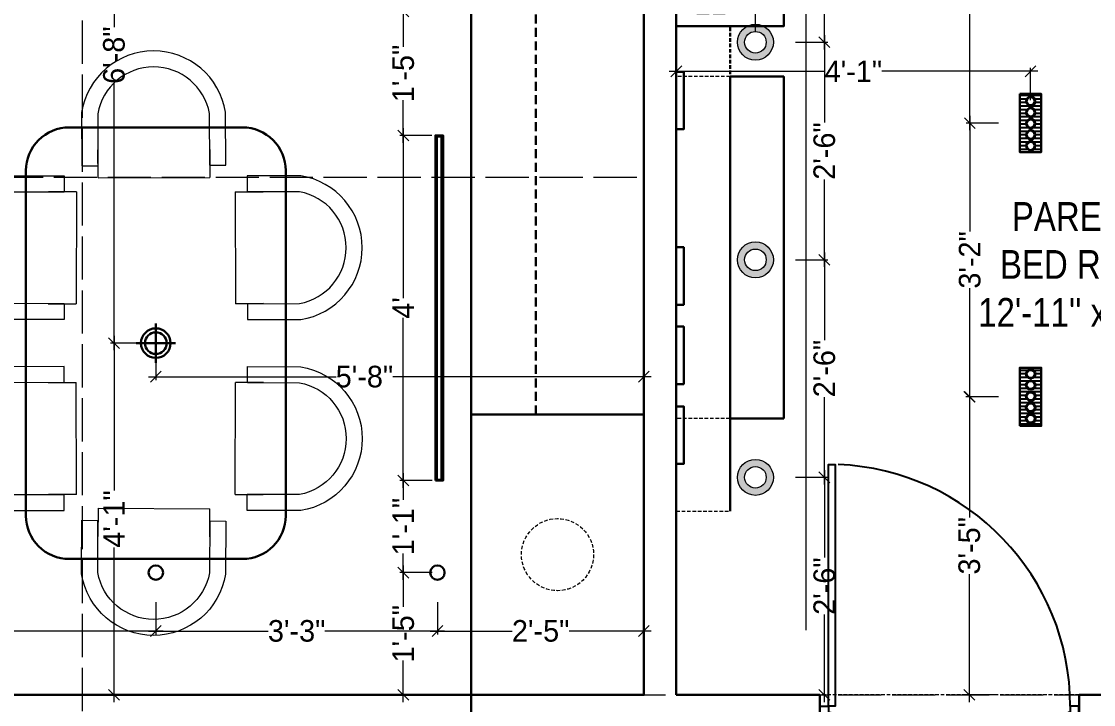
# Model space of a CAD drawing. Header units: millimetres. Extents: x 35877 to 3066687, y -650199 to -40525.
# Drawn here: x 148582.2 to 148731.1, y -181042.9 to -180947.9 of the extents above; entities that cross this region are included whole.
import ezdxf

# ---------------------------------------------------------------- set-up
doc = ezdxf.new("R2010")
doc.units = ezdxf.units.MM
doc.header["$MEASUREMENT"] = 0
doc.header["$PDMODE"] = 35
for name, pattern in [('ACAD_ISO02W100', [15, 12, -3]), ('DASHED', [0.75, 0.5, -0.25]), ('HIDDEN', [0.375, 0.25, -0.125])]:
    doc.linetypes.add(name, pattern=pattern)
doc.layers.get('Defpoints').update_dxf_attribs({"color": 220})
for name, color, linetype in [('AR DOOR', 40, 'Continuous'), ('AR ELE-5', 134, 'Continuous'), ('str coll', 6, 'Continuous')]:
    doc.layers.add(name, color=color, linetype=linetype)
for name, color, linetype, lineweight in [('COLUMN', 1, 'Continuous', 30), ('Electrical', 84, 'Continuous', 30), ('FIRST FLOOR ( TEXT )', 7, 'Continuous', 9), ('FURNITURE', 32, 'Continuous', 9), ('furniture dimensions', 1, 'DASHED', 0), ('GROUND FLOOR', 7, 'Continuous', 9), ('GROUND FLOOR  ( PLINE )', 251, 'Continuous', 30), ('Labelling', 1, 'Continuous', 25), ('wall', 7, 'Continuous', 30)]:
    doc.layers.add(name, color=color, linetype=linetype, lineweight=lineweight)
doc.styles.add('century g', font='GOTHIC.TTF')
doc.styles.add('KATHA', font='swissc.ttf')
doc.dimstyles.new('Archana', dxfattribs={"dimtxt": 2, "dimasz": 0.75, "dimexe": 0.5, "dimexo": 0.5, "dimgap": 0, "dimtad": 0, "dimzin": 0, "dimdsep": 46, "dimlunit": 4, "dimtxsty": 'century g', "dimblk": 'OBLIQUE', "dimcen": 0, "dimdle": 1, "dimclrd": 256, "dimclre": 256, "dimclrt": 256, "dimadec": 0, "dimazin": 0, "dimtfac": 1, "dimtofl": 0, "dimtmove": 1, "dimatfit": 3, "dimfxl": 1, "dimfxlon": 1, "dimtolj": 1, "dimtzin": 0, "dimlwd": -1, "dimlwe": -1, "dimarcsym": 0})

# ---------------------------------------------------------------- blocks, each defined once
blk = doc.blocks.new('*U20')
for points in [[(0, 0), (0, 1120), (30, 1120), (30, 0)], [(-40, 0), (0, 0), (0, -30), (10, -30), (10, -100), (-40, -100)], [(1160, 0), (1120, 0), (1120, -30), (1110, -30), (1110, -100), (1160, -100)]]:
    blk.add_lwpolyline(points, close=True)
at = {"layer": 'AR ELE-5', "linetype": 'ByBlock', "ltscale": 15}
blk.add_arc((-1.6, -0.7), 1121.6, 0.0347, 87.627, dxfattribs=at)
blk = doc.blocks.new('SD DSD')
at = {"layer": 'FURNITURE', "color": 9, "true_color": 0xc7c8ca, "transparency": 33554687}
for p, q in [((3348486.7, -514623.32), (3348486.68, -514619.42)), ((3348502.23, -514619.34), (3348502.25, -514623.25)), ((3348486.7, -514623.32), (3348502.25, -514623.25)), ((3348483.69, -514625.26), (3348479.79, -514625.25)), ((3348483.69, -514625.26), (3348483.66, -514640.81)), ((3348505.76, -514625.26), (3348509.66, -514625.25)), ((3348505.76, -514625.26), (3348505.79, -514640.81)), ((3348479.75, -514640.8), (3348483.66, -514640.81)), ((3348509.7, -514640.8), (3348505.79, -514640.81)), ((3348479.75, -514651.77), (3348483.66, -514651.76)), ((3348483.69, -514667.31), (3348483.66, -514651.76)), ((3348505.76, -514667.31), (3348505.79, -514651.76)), ((3348509.7, -514651.77), (3348505.79, -514651.76)), ((3348483.69, -514667.31), (3348479.79, -514667.32)), ((3348505.76, -514667.31), (3348509.66, -514667.32)), ((3348486.7, -514669.25), (3348486.68, -514673.16)), ((3348486.7, -514669.25), (3348502.25, -514669.32)), ((3348502.23, -514673.23), (3348502.25, -514669.32))]:
    blk.add_line(p, q, dxfattribs=at)
at = {"layer": 'FURNITURE', "color": 9, "true_color": 0xc7c8ca, "transparency": 33554687, "flags": 128}
for points in [[(3348502.23, -514621.56), (3348504.46, -514621.55), (3348504.42, -514614.17, 0.853613), (3348484.42, -514614.22), (3348484.46, -514621.65), (3348486.68, -514621.64)], [(3348502.22, -514619.34), (3348502.23, -514621.56), (3348502.2, -514614.36, 0.835758), (3348486.65, -514614.39), (3348486.67, -514619.42), (3348486.68, -514621.64)], [(3348481.97, -514640.8), (3348481.97, -514643.02), (3348474.58, -514643.01, -0.853613), (3348474.58, -514623.01), (3348482.01, -514623.02), (3348482.01, -514625.25)], [(3348507.48, -514640.8), (3348507.48, -514643.02), (3348514.87, -514643.01, 0.853613), (3348514.87, -514623.01), (3348507.44, -514623.02), (3348507.44, -514625.25)], [(3348479.75, -514640.79), (3348481.97, -514640.8), (3348474.77, -514640.78, -0.835758), (3348474.76, -514625.23), (3348479.79, -514625.24), (3348482.01, -514625.25)], [(3348509.7, -514640.79), (3348507.48, -514640.8), (3348514.68, -514640.78, 0.835758), (3348514.69, -514625.23), (3348509.66, -514625.24), (3348507.44, -514625.25)], [(3348481.97, -514651.77), (3348481.97, -514649.55), (3348474.58, -514649.57, 0.853613), (3348474.58, -514669.57), (3348482.01, -514669.55), (3348482.01, -514667.32)], [(3348507.48, -514651.77), (3348507.48, -514649.55), (3348514.87, -514649.57, -0.853613), (3348514.87, -514669.57), (3348507.44, -514669.55), (3348507.44, -514667.32)], [(3348479.75, -514651.78), (3348481.97, -514651.77), (3348474.77, -514651.79, 0.835758), (3348474.76, -514667.34), (3348479.79, -514667.33), (3348482.01, -514667.33)], [(3348509.7, -514651.78), (3348507.48, -514651.77), (3348514.68, -514651.79, -0.835758), (3348514.69, -514667.34), (3348509.66, -514667.33), (3348507.44, -514667.33)], [(3348502.23, -514671.01), (3348504.46, -514671.02), (3348504.42, -514678.4, -0.853613), (3348484.42, -514678.36), (3348484.46, -514670.92), (3348486.68, -514670.93)], [(3348502.22, -514673.23), (3348502.23, -514671.01), (3348502.2, -514678.21, -0.835758), (3348486.65, -514678.18), (3348486.67, -514673.16), (3348486.68, -514670.93)]]:
    blk.add_lwpolyline(points, format="xyb", dxfattribs=at)
at = {"layer": 'FURNITURE', "color": 9, "lineweight": 30, "true_color": 0xc7c8ca, "transparency": 33554687}
blk.add_lwpolyline([(3348506.78, -514676.29), (3348482.68, -514676.29, -0.414214), (3348476.68, -514670.29), (3348476.68, -514622.29, -0.414214), (3348482.68, -514616.29), (3348506.78, -514616.29, -0.414214), (3348512.78, -514622.29), (3348512.78, -514670.29, -0.414214)], format="xyb", close=True, dxfattribs=at)
blk = doc.blocks.new('_Oblique')
at = {"layer": 'wall', "color": 0, "lineweight": -2}
blk.add_line((-0.5, -0.5), (0.5, 0.5), dxfattribs=at)
blk = doc.blocks.new('*D499')
at = {"layer": 'Defpoints', "color": 0, "linetype": 'Continuous', "lineweight": 0, "transparency": 16777216}
for p in [(148635.22, -181011.7), (148640.21, -181011.7, 0), (148639.97, -181024.51)]:
    blk.add_point(p, dxfattribs=at)
at = {"layer": 'furniture dimensions', "color": 5, "linetype": 'Continuous', "transparency": 16777216}
for p, q in [((148639.22, -181011.7), (148634.72, -181011.7)), ((148635.22, -181010.7), (148635.22, -181014.39)), ((148635.22, -181025.51), (148635.22, -181021.83))]:
    blk.add_line(p, q, dxfattribs=at)
at = {"layer": 'furniture dimensions', "color": 5, "linetype": 'ByBlock', "transparency": 16777216}
blk.add_line((148639.22, -181024.51), (148634.72, -181024.51), dxfattribs=at)
at = {"layer": 'furniture dimensions', "color": 5, "linetype": 'Continuous', "transparency": 16777216, "xscale": 1.5, "yscale": 1.5, "zscale": 1.5}
for p, rotation in [((148635.22, -181011.7), 90), ((148635.22, -181024.51), 270)]:
    blk.add_blockref('_Oblique', p, dxfattribs=dict(at, rotation=rotation))
at = {"layer": 'furniture dimensions', "linetype": 'Continuous', "lineweight": 0, "transparency": 16777216, "insert": (148635.22, -181018.11), "char_height": 3, "attachment_point": 5, "rotation": 90, "style": 'century g'}
blk.add_mtext('\\A1;1\'-1"', dxfattribs=at)
blk = doc.blocks.new('*D500')
at = {"layer": 'Defpoints', "color": 0, "linetype": 'Continuous', "lineweight": 0, "transparency": 16777216}
for p in [(148639.97, -180946.47), (148635.22, -180963.73), (148639.68, -180963.73, 0)]:
    blk.add_point(p, dxfattribs=at)
at = {"layer": 'furniture dimensions', "color": 5, "linetype": 'ByBlock', "transparency": 16777216}
blk.add_line((148639.22, -180946.47), (148634.72, -180946.47), dxfattribs=at)
at = {"layer": 'furniture dimensions', "color": 5, "linetype": 'Continuous', "transparency": 16777216}
for p, q in [((148635.22, -180945.47), (148635.22, -180951.38)), ((148635.22, -180964.73), (148635.22, -180958.82)), ((148639.18, -180963.73), (148634.72, -180963.73))]:
    blk.add_line(p, q, dxfattribs=at)
at = {"layer": 'furniture dimensions', "color": 5, "linetype": 'Continuous', "transparency": 16777216, "xscale": 1.5, "yscale": 1.5, "zscale": 1.5}
for p, rotation in [((148635.22, -180946.47), 90), ((148635.22, -180963.73), 270)]:
    blk.add_blockref('_Oblique', p, dxfattribs=dict(at, rotation=rotation))
at = {"layer": 'furniture dimensions', "linetype": 'Continuous', "lineweight": 0, "transparency": 16777216, "insert": (148635.22, -180955.1), "char_height": 3, "attachment_point": 5, "rotation": 90, "style": 'century g'}
blk.add_mtext('\\A1;1\'-5"', dxfattribs=at)
blk = doc.blocks.new('HYTJUK')
at = {"layer": 'Electrical', "lineweight": -3, "true_color": 0x000000}
h = blk.add_hatch(dxfattribs=at)
h.set_pattern_fill('ANSI31', color=18, scale=4, angle=225)
h.set_pattern_definition([(270, (141588.84366, -3593.0246), (0.5, -2e-16), [])])
h.paths.add_polyline_path([(128595.32, 17374.81), (128596.19, 17375.86, -0.675401), (128596.65, 17377, -0.15536), (128597.03, 17376.88), (128597.65, 17377.63), (128597.65, 17377.81), (128589.56, 17377.81), (128589.56, 17374.81)])
h.paths.add_polyline_path([(128590.43, 17375.68, -1), (128590.43, 17377, -1)], flags=16)
h.paths.add_polyline_path([(128591.98, 17377, -1), (128591.98, 17375.68, -1)], flags=16)
h.paths.add_polyline_path([(128590.43, 17375.81, -1), (128590.43, 17376.87, -1)], flags=0)
h.paths.add_polyline_path([(128591.98, 17376.87, -1), (128591.98, 17375.81, -1)], flags=0)
h.paths.add_polyline_path([(128593.54, 17377, -1), (128593.54, 17375.68, -1)], flags=16)
h.paths.add_polyline_path([(128593.54, 17376.87, -1), (128593.54, 17375.81, -1)], flags=0)
h.paths.add_polyline_path([(128595.09, 17377, -1), (128595.09, 17375.68, -1)], flags=16)
h.paths.add_polyline_path([(128595.09, 17376.87, -1), (128595.09, 17375.81, -1)], flags=0)
h.paths.add_polyline_path([(128596.19, 17375.86), (128595.32, 17374.81), (128597.65, 17374.81), (128597.65, 17377.63), (128597.03, 17376.88, -0.731062), (128596.65, 17375.68, -0.193744)], flags=17)
at = {"layer": 'Electrical', "color": 240, "true_color": 0xed1f24}
blk.add_lwpolyline([(128597.65, 17374.81), (128589.56, 17374.81), (128589.56, 17377.81), (128597.65, 17377.81)], close=True, dxfattribs=at)
at = {"layer": 'Electrical', "color": 18, "lineweight": -3, "true_color": 0x000000}
for centre, radius in [((128590.43, 17376.34), 0.662), ((128590.43, 17376.34), 0.53), ((128591.98, 17376.34), 0.662), ((128591.98, 17376.34), 0.53), ((128593.54, 17376.34), 0.662), ((128593.54, 17376.34), 0.53), ((128595.09, 17376.34), 0.662), ((128595.09, 17376.34), 0.53), ((128596.65, 17376.34), 0.662), ((128596.65, 17376.34), 0.53)]:
    blk.add_circle(centre, radius, dxfattribs=at)
blk = doc.blocks.new('*D524')
at = {"layer": 'Defpoints', "color": 0, "linetype": 'Continuous', "lineweight": 0, "transparency": 16777216}
for p in [(148639.68, -180963.73, -0.01), (148635.22, -181011.7), (148639.68, -181011.7, -0.01)]:
    blk.add_point(p, dxfattribs=at)
at = {"layer": 'furniture dimensions', "color": 5, "linetype": 'Continuous', "transparency": 16777216}
for p, q in [((148635.22, -180962.73), (148635.22, -180986.33)), ((148635.22, -181012.7), (148635.22, -180989.1)), ((148639.18, -181011.7), (148634.72, -181011.7))]:
    blk.add_line(p, q, dxfattribs=at)
at = {"layer": 'furniture dimensions', "color": 5, "linetype": 'ByBlock', "transparency": 16777216}
blk.add_line((148639.18, -180963.73), (148634.72, -180963.73), dxfattribs=at)
at = {"layer": 'furniture dimensions', "color": 5, "linetype": 'Continuous', "transparency": 16777216, "xscale": 1.5, "yscale": 1.5, "zscale": 1.5}
for p, rotation in [((148635.22, -180963.73), 90), ((148635.22, -181011.7), 270)]:
    blk.add_blockref('_Oblique', p, dxfattribs=dict(at, rotation=rotation))
at = {"layer": 'furniture dimensions', "linetype": 'Continuous', "lineweight": 0, "transparency": 16777216, "insert": (148635.22, -180987.71), "char_height": 3, "attachment_point": 5, "rotation": 90, "style": 'century g'}
blk.add_mtext("\\A1;4'", dxfattribs=at)
blk = doc.blocks.new('*D525')
at = {"layer": 'Defpoints', "color": 0, "linetype": 'Continuous', "lineweight": 0, "transparency": 16777216}
for p in [(148600.83, -180992.6), (148668.66, -180992.6, -0.01), (148668.66, -180997.27)]:
    blk.add_point(p, dxfattribs=at)
at = {"layer": 'furniture dimensions', "color": 5, "linetype": 'ByBlock', "transparency": 16777216}
blk.add_line((148600.83, -180993.27), (148600.83, -180997.77), dxfattribs=at)
at = {"layer": 'furniture dimensions', "color": 5, "linetype": 'Continuous', "transparency": 16777216}
for p, q in [((148668.66, -180993.27), (148668.66, -180997.77)), ((148599.83, -180997.27), (148625.89, -180997.27)), ((148669.66, -180997.27), (148633.75, -180997.27))]:
    blk.add_line(p, q, dxfattribs=at)
at = {"layer": 'furniture dimensions', "color": 5, "linetype": 'Continuous', "transparency": 16777216, "xscale": 1.5, "yscale": 1.5, "zscale": 1.5, "rotation": 180}
blk.add_blockref('_Oblique', (148600.83, -180997.27), dxfattribs=at)
at = {"layer": 'furniture dimensions', "color": 5, "linetype": 'Continuous', "transparency": 16777216, "xscale": 1.5, "yscale": 1.5, "zscale": 1.5}
blk.add_blockref('_Oblique', (148668.66, -180997.27), dxfattribs=at)
at = {"layer": 'furniture dimensions', "linetype": 'Continuous', "lineweight": 0, "transparency": 16777216, "insert": (148629.82, -180997.27), "char_height": 3, "attachment_point": 5, "style": 'century g'}
blk.add_mtext('\\A1;5\'-8"', dxfattribs=at)
blk = doc.blocks.new('*D526')
at = {"layer": 'Defpoints', "color": 0, "linetype": 'Continuous', "lineweight": 0, "transparency": 16777216}
for p in [(148600.83, -180992.6), (148595.02, -181041.51), (148600.83, -181041.51, 0.11)]:
    blk.add_point(p, dxfattribs=at)
at = {"layer": 'furniture dimensions', "color": 5, "linetype": 'ByBlock', "transparency": 16777216}
blk.add_line((148599.02, -180992.6), (148594.52, -180992.6), dxfattribs=at)
at = {"layer": 'furniture dimensions', "color": 5, "linetype": 'Continuous', "transparency": 16777216}
for p, q in [((148595.02, -180991.6), (148595.02, -181013.09)), ((148595.02, -181042.51), (148595.02, -181021.02)), ((148599.02, -181041.51), (148594.52, -181041.51))]:
    blk.add_line(p, q, dxfattribs=at)
at = {"layer": 'furniture dimensions', "color": 5, "linetype": 'Continuous', "transparency": 16777216, "xscale": 1.5, "yscale": 1.5, "zscale": 1.5}
for p, rotation in [((148595.02, -180992.6), 90), ((148595.02, -181041.51), 270)]:
    blk.add_blockref('_Oblique', p, dxfattribs=dict(at, rotation=rotation))
at = {"layer": 'furniture dimensions', "linetype": 'Continuous', "lineweight": 0, "transparency": 16777216, "insert": (148595.02, -181017.06), "char_height": 3, "attachment_point": 5, "rotation": 90, "style": 'century g'}
blk.add_mtext('\\A1;4\'-1"', dxfattribs=at)
blk = doc.blocks.new('*D529')
at = {"layer": 'Defpoints', "color": 0, "linetype": 'Continuous', "lineweight": 0, "transparency": 16777216}
for p in [(148639.97, -181024.51, -0.01), (148635.22, -181041.51), (148639.97, -181041.51, 0.11)]:
    blk.add_point(p, dxfattribs=at)
at = {"layer": 'furniture dimensions', "color": 5, "linetype": 'Continuous', "transparency": 16777216}
for p, q in [((148635.22, -181023.51), (148635.22, -181029.29)), ((148635.22, -181042.51), (148635.22, -181036.73)), ((148639.22, -181041.51), (148634.72, -181041.51))]:
    blk.add_line(p, q, dxfattribs=at)
at = {"layer": 'furniture dimensions', "color": 5, "linetype": 'ByBlock', "transparency": 16777216}
blk.add_line((148639.22, -181024.51), (148634.72, -181024.51), dxfattribs=at)
at = {"layer": 'furniture dimensions', "color": 5, "linetype": 'Continuous', "transparency": 16777216, "xscale": 1.5, "yscale": 1.5, "zscale": 1.5}
for p, rotation in [((148635.22, -181024.51), 90), ((148635.22, -181041.51), 270)]:
    blk.add_blockref('_Oblique', p, dxfattribs=dict(at, rotation=rotation))
at = {"layer": 'furniture dimensions', "linetype": 'Continuous', "lineweight": 0, "transparency": 16777216, "insert": (148635.22, -181033.01), "char_height": 3, "attachment_point": 5, "rotation": 90, "style": 'century g'}
blk.add_mtext('\\A1;1\'-5"', dxfattribs=at)
blk = doc.blocks.new('*D533')
at = {"layer": 'Defpoints', "color": 0, "linetype": 'Continuous', "lineweight": 0, "transparency": 16777216}
for p in [(148532.86, -181024.51, -0.01), (148600.83, -181024.51), (148600.83, -181032.63)]:
    blk.add_point(p, dxfattribs=at)
at = {"layer": 'furniture dimensions', "color": 5, "linetype": 'ByBlock', "transparency": 16777216}
blk.add_line((148532.86, -181028.63), (148532.86, -181033.13), dxfattribs=at)
at = {"layer": 'furniture dimensions', "color": 5, "linetype": 'Continuous', "transparency": 16777216}
for p, q in [((148600.83, -181028.63), (148600.83, -181033.13)), ((148531.86, -181032.63), (148562.91, -181032.63)), ((148601.83, -181032.63), (148570.78, -181032.63))]:
    blk.add_line(p, q, dxfattribs=at)
at = {"layer": 'furniture dimensions', "color": 5, "linetype": 'Continuous', "transparency": 16777216, "xscale": 1.5, "yscale": 1.5, "zscale": 1.5, "rotation": 180}
blk.add_blockref('_Oblique', (148532.86, -181032.63), dxfattribs=at)
at = {"layer": 'furniture dimensions', "color": 5, "linetype": 'Continuous', "transparency": 16777216, "xscale": 1.5, "yscale": 1.5, "zscale": 1.5}
blk.add_blockref('_Oblique', (148600.83, -181032.63), dxfattribs=at)
at = {"layer": 'furniture dimensions', "linetype": 'Continuous', "lineweight": 0, "transparency": 16777216, "insert": (148566.84, -181032.63), "char_height": 3, "attachment_point": 5, "style": 'century g'}
blk.add_mtext('\\A1;5\'-8"', dxfattribs=at)
blk = doc.blocks.new('*D552')
at = {"layer": 'Defpoints', "color": 0, "linetype": 'Continuous', "lineweight": 0, "transparency": 16777216}
for p in [(148673.16, -180945.36), (148673.16, -180950.76), (148684.15, -180950.76)]:
    blk.add_point(p, dxfattribs=at)
at = {"layer": 'furniture dimensions', "color": 5, "linetype": 'Continuous', "transparency": 16777216}
for p, q in [((148673.16, -180949.36), (148673.16, -180944.86)), ((148672.16, -180945.36), (148676.04, -180945.36)), ((148685.15, -180945.36), (148681.27, -180945.36))]:
    blk.add_line(p, q, dxfattribs=at)
at = {"layer": 'furniture dimensions', "color": 5, "linetype": 'ByBlock', "transparency": 16777216}
blk.add_line((148684.15, -180949.36), (148684.15, -180944.86), dxfattribs=at)
at = {"layer": 'furniture dimensions', "color": 5, "linetype": 'Continuous', "transparency": 16777216, "xscale": 1.5, "yscale": 1.5, "zscale": 1.5, "rotation": 180}
blk.add_blockref('_Oblique', (148673.16, -180945.36), dxfattribs=at)
at = {"layer": 'furniture dimensions', "color": 5, "linetype": 'Continuous', "transparency": 16777216, "xscale": 1.5, "yscale": 1.5, "zscale": 1.5}
blk.add_blockref('_Oblique', (148684.15, -180945.36), dxfattribs=at)
at = {"layer": 'furniture dimensions', "linetype": 'Continuous', "lineweight": 0, "transparency": 16777216, "insert": (148678.65, -180945.36), "char_height": 3, "attachment_point": 5, "style": 'century g'}
blk.add_mtext('\\A1;11"', dxfattribs=at)
blk = doc.blocks.new('*D553')
at = {"layer": 'Defpoints', "color": 0, "linetype": 'Continuous', "lineweight": 0, "transparency": 16777216}
for p in [(148684.15, -180912.51), (148693.74, -180912.51), (148684.15, -180950.76)]:
    blk.add_point(p, dxfattribs=at)
at = {"layer": 'furniture dimensions', "color": 5, "linetype": 'Continuous', "transparency": 16777216}
for p, q in [((148693.74, -180911.51), (148693.74, -180927.69)), ((148689.74, -180912.51), (148694.24, -180912.51)), ((148693.74, -180951.76), (148693.74, -180935.58))]:
    blk.add_line(p, q, dxfattribs=at)
at = {"layer": 'furniture dimensions', "color": 5, "linetype": 'ByBlock', "transparency": 16777216}
blk.add_line((148689.74, -180950.76), (148694.24, -180950.76), dxfattribs=at)
at = {"layer": 'furniture dimensions', "color": 5, "linetype": 'Continuous', "transparency": 16777216, "xscale": 1.5, "yscale": 1.5, "zscale": 1.5}
for p, rotation in [((148693.74, -180912.51), 90), ((148693.74, -180950.76), 270)]:
    blk.add_blockref('_Oblique', p, dxfattribs=dict(at, rotation=rotation))
at = {"layer": 'furniture dimensions', "linetype": 'Continuous', "lineweight": 0, "transparency": 16777216, "insert": (148693.74, -180931.64), "char_height": 3, "attachment_point": 5, "rotation": 90, "style": 'century g'}
blk.add_mtext('\\A1;3\'-2"', dxfattribs=at)
blk = doc.blocks.new('*D554')
at = {"layer": 'Defpoints', "color": 0, "linetype": 'Continuous', "lineweight": 0, "transparency": 16777216}
for p in [(148684.15, -180950.76), (148684.15, -180981.01), (148693.74, -180981.01)]:
    blk.add_point(p, dxfattribs=at)
at = {"layer": 'furniture dimensions', "color": 5, "linetype": 'ByBlock', "transparency": 16777216}
blk.add_line((148689.74, -180950.76), (148694.24, -180950.76), dxfattribs=at)
at = {"layer": 'furniture dimensions', "color": 5, "linetype": 'Continuous', "transparency": 16777216}
for p, q in [((148693.74, -180949.76), (148693.74, -180961.93)), ((148693.74, -180982.01), (148693.74, -180969.85)), ((148689.74, -180981.01), (148694.24, -180981.01))]:
    blk.add_line(p, q, dxfattribs=at)
at = {"layer": 'furniture dimensions', "color": 5, "linetype": 'Continuous', "transparency": 16777216, "xscale": 1.5, "yscale": 1.5, "zscale": 1.5}
for p, rotation in [((148693.74, -180950.76), 90), ((148693.74, -180981.01), 270)]:
    blk.add_blockref('_Oblique', p, dxfattribs=dict(at, rotation=rotation))
at = {"layer": 'furniture dimensions', "linetype": 'Continuous', "lineweight": 0, "transparency": 16777216, "insert": (148693.74, -180965.89), "char_height": 3, "attachment_point": 5, "rotation": 90, "style": 'century g'}
blk.add_mtext('\\A1;2\'-6"', dxfattribs=at)
blk = doc.blocks.new('*D555')
at = {"layer": 'Defpoints', "color": 0, "linetype": 'Continuous', "lineweight": 0, "transparency": 16777216}
for p in [(148684.15, -180981.01), (148684.15, -181011.26), (148693.74, -181011.26)]:
    blk.add_point(p, dxfattribs=at)
at = {"layer": 'furniture dimensions', "color": 5, "linetype": 'Continuous', "transparency": 16777216}
for p, q in [((148693.74, -180980.01), (148693.74, -180992.18)), ((148693.74, -181012.26), (148693.74, -181000.1)), ((148689.74, -181011.26), (148694.24, -181011.26))]:
    blk.add_line(p, q, dxfattribs=at)
at = {"layer": 'furniture dimensions', "color": 5, "linetype": 'ByBlock', "transparency": 16777216}
blk.add_line((148689.74, -180981.01), (148694.24, -180981.01), dxfattribs=at)
at = {"layer": 'furniture dimensions', "color": 5, "linetype": 'Continuous', "transparency": 16777216, "xscale": 1.5, "yscale": 1.5, "zscale": 1.5}
for p, rotation in [((148693.74, -180981.01), 90), ((148693.74, -181011.26), 270)]:
    blk.add_blockref('_Oblique', p, dxfattribs=dict(at, rotation=rotation))
at = {"layer": 'furniture dimensions', "linetype": 'Continuous', "lineweight": 0, "transparency": 16777216, "insert": (148693.74, -180996.14), "char_height": 3, "attachment_point": 5, "rotation": 90, "style": 'century g'}
blk.add_mtext('\\A1;2\'-6"', dxfattribs=at)
blk = doc.blocks.new('*D556')
at = {"layer": 'Defpoints', "color": 0, "linetype": 'Continuous', "lineweight": 0, "transparency": 16777216}
for p in [(148684.15, -181011.26), (148684.15, -181041.51), (148693.74, -181041.51)]:
    blk.add_point(p, dxfattribs=at)
at = {"layer": 'furniture dimensions', "color": 5, "linetype": 'Continuous', "transparency": 16777216}
for p, q in [((148693.74, -181010.26), (148693.74, -181022.43)), ((148693.74, -181042.51), (148693.74, -181030.34)), ((148689.74, -181041.51), (148694.24, -181041.51))]:
    blk.add_line(p, q, dxfattribs=at)
at = {"layer": 'furniture dimensions', "color": 5, "linetype": 'ByBlock', "transparency": 16777216}
blk.add_line((148689.74, -181011.26), (148694.24, -181011.26), dxfattribs=at)
at = {"layer": 'furniture dimensions', "color": 5, "linetype": 'Continuous', "transparency": 16777216, "xscale": 1.5, "yscale": 1.5, "zscale": 1.5}
for p, rotation in [((148693.74, -181011.26), 90), ((148693.74, -181041.51), 270)]:
    blk.add_blockref('_Oblique', p, dxfattribs=dict(at, rotation=rotation))
at = {"layer": 'furniture dimensions', "linetype": 'Continuous', "lineweight": 0, "transparency": 16777216, "insert": (148693.74, -181026.39), "char_height": 3, "attachment_point": 5, "rotation": 90, "style": 'century g'}
blk.add_mtext('\\A1;2\'-6"', dxfattribs=at)
blk = doc.blocks.new('*D557')
at = {"layer": 'Defpoints', "color": 0, "linetype": 'Continuous', "lineweight": 0, "transparency": 16777216}
for p in [(148722.39, -180954.8), (148722.39, -180966.04), (148673.16, -180970.65)]:
    blk.add_point(p, dxfattribs=at)
at = {"layer": 'furniture dimensions', "color": 5, "linetype": 'Continuous', "transparency": 16777216}
for p, q in [((148672.16, -180954.8), (148693.81, -180954.8)), ((148723.39, -180954.8), (148701.74, -180954.8)), ((148722.39, -180958.8), (148722.39, -180954.3))]:
    blk.add_line(p, q, dxfattribs=at)
at = {"layer": 'furniture dimensions', "color": 5, "linetype": 'ByBlock', "transparency": 16777216}
blk.add_line((148673.16, -180958.8), (148673.16, -180954.3), dxfattribs=at)
at = {"layer": 'furniture dimensions', "color": 5, "linetype": 'Continuous', "transparency": 16777216, "xscale": 1.5, "yscale": 1.5, "zscale": 1.5, "rotation": 180}
blk.add_blockref('_Oblique', (148673.16, -180954.8), dxfattribs=at)
at = {"layer": 'furniture dimensions', "color": 5, "linetype": 'Continuous', "transparency": 16777216, "xscale": 1.5, "yscale": 1.5, "zscale": 1.5}
blk.add_blockref('_Oblique', (148722.39, -180954.8), dxfattribs=at)
at = {"layer": 'furniture dimensions', "linetype": 'Continuous', "lineweight": 0, "transparency": 16777216, "insert": (148697.77, -180954.8), "char_height": 3, "attachment_point": 5, "style": 'century g'}
blk.add_mtext('\\A1;4\'-1"', dxfattribs=at)
blk = doc.blocks.new('*D563')
at = {"layer": 'Defpoints', "color": 0, "linetype": 'Continuous', "lineweight": 0, "transparency": 16777216}
for p in [(148600.83, -181024.51), (148639.97, -181024.51, -0.01), (148639.97, -181032.63)]:
    blk.add_point(p, dxfattribs=at)
at = {"layer": 'furniture dimensions', "color": 5, "linetype": 'ByBlock', "transparency": 16777216}
blk.add_line((148600.83, -181028.63), (148600.83, -181033.13), dxfattribs=at)
at = {"layer": 'furniture dimensions', "color": 5, "linetype": 'Continuous', "transparency": 16777216}
for p, q in [((148639.97, -181028.63), (148639.97, -181033.13)), ((148599.83, -181032.63), (148616.45, -181032.63)), ((148640.97, -181032.63), (148624.34, -181032.63))]:
    blk.add_line(p, q, dxfattribs=at)
at = {"layer": 'furniture dimensions', "color": 5, "linetype": 'Continuous', "transparency": 16777216, "xscale": 1.5, "yscale": 1.5, "zscale": 1.5, "rotation": 180}
blk.add_blockref('_Oblique', (148600.83, -181032.63), dxfattribs=at)
at = {"layer": 'furniture dimensions', "color": 5, "linetype": 'Continuous', "transparency": 16777216, "xscale": 1.5, "yscale": 1.5, "zscale": 1.5}
blk.add_blockref('_Oblique', (148639.97, -181032.63), dxfattribs=at)
at = {"layer": 'furniture dimensions', "linetype": 'Continuous', "lineweight": 0, "transparency": 16777216, "insert": (148620.4, -181032.63), "char_height": 3, "attachment_point": 5, "style": 'century g'}
blk.add_mtext('\\A1;3\'-3"', dxfattribs=at)
blk = doc.blocks.new('*D564')
at = {"layer": 'Defpoints', "color": 0, "linetype": 'Continuous', "lineweight": 0, "transparency": 16777216}
for p in [(148639.97, -181024.51, -0.01), (148668.66, -181024.51, -0.01), (148668.66, -181032.63)]:
    blk.add_point(p, dxfattribs=at)
at = {"layer": 'furniture dimensions', "color": 5, "linetype": 'ByBlock', "transparency": 16777216}
blk.add_line((148639.97, -181028.63), (148639.97, -181033.13), dxfattribs=at)
at = {"layer": 'furniture dimensions', "color": 5, "linetype": 'Continuous', "transparency": 16777216}
for p, q in [((148668.66, -181028.63), (148668.66, -181033.13)), ((148638.97, -181032.63), (148650.36, -181032.63)), ((148669.66, -181032.63), (148658.27, -181032.63))]:
    blk.add_line(p, q, dxfattribs=at)
at = {"layer": 'furniture dimensions', "color": 5, "linetype": 'Continuous', "transparency": 16777216, "xscale": 1.5, "yscale": 1.5, "zscale": 1.5, "rotation": 180}
blk.add_blockref('_Oblique', (148639.97, -181032.63), dxfattribs=at)
at = {"layer": 'furniture dimensions', "color": 5, "linetype": 'Continuous', "transparency": 16777216, "xscale": 1.5, "yscale": 1.5, "zscale": 1.5}
blk.add_blockref('_Oblique', (148668.66, -181032.63), dxfattribs=at)
at = {"layer": 'furniture dimensions', "linetype": 'Continuous', "lineweight": 0, "transparency": 16777216, "insert": (148654.31, -181032.63), "char_height": 3, "attachment_point": 5, "style": 'century g'}
blk.add_mtext('\\A1;2\'-5"', dxfattribs=at)
blk = doc.blocks.new('GF')
at = {"layer": 'FURNITURE', "color": 9, "linetype": 'DASHED', "lineweight": 30, "true_color": 0xc7c8ca}
blk.add_line((133543.67, -183640.78), (133543.67, -183573.36), dxfattribs=at)
at = {"layer": 'FURNITURE', "color": 9, "linetype": 'DASHED', "lineweight": 20, "true_color": 0xc7c8ca}
blk.add_line((133551.14, -183627.92), (133536.2, -183627.92), dxfattribs=at)
at = {"layer": 'FURNITURE', "color": 9, "lineweight": 30, "true_color": 0xc7c8ca}
blk.add_line((133543.67, -183627.92), (133551.14, -183627.92), dxfattribs=at)
for points in [[(133536.2, -183537.34), (133551.14, -183537.34), (133551.14, -183573.36), (133536.2, -183573.36)], [(133536.2, -183579.68), (133537.23, -183579.68), (133537.23, -183587.68), (133536.2, -183587.68)], [(133536.2, -183604.1), (133537.23, -183604.1), (133537.23, -183612.1), (133536.2, -183612.1)], [(133536.2, -183615.13), (133537.23, -183615.13), (133537.23, -183623.12), (133536.2, -183623.12)], [(133536.2, -183626.23), (133537.23, -183626.23), (133537.23, -183634.23), (133536.2, -183634.23)]]:
    blk.add_lwpolyline(points, close=True, dxfattribs=at)
at = {"layer": 'FURNITURE', "color": 9, "linetype": 'DASHED', "lineweight": 20, "true_color": 0xc7c8ca}
blk.add_lwpolyline([(133536.2, -183640.79), (133543.67, -183640.79), (133543.67, -183580.36), (133536.2, -183580.36)], close=True, dxfattribs=at)
at = {"layer": 'FURNITURE', "color": 9, "lineweight": 30, "true_color": 0xc7c8ca}
blk.add_lwpolyline([(133543.67, -183640.78), (133543.67, -183580.36), (133551.14, -183580.36), (133551.14, -183627.92)], dxfattribs=at)
blk = doc.blocks.new('*D923')
at = {"layer": 'Defpoints', "color": 0, "linetype": 'Continuous', "lineweight": 0, "transparency": 16777216}
for p in [(148717.91, -180912.51), (148713.95, -180962), (148720.89, -180962)]:
    blk.add_point(p, dxfattribs=at)
at = {"layer": 'furniture dimensions', "color": 5, "linetype": 'Continuous', "transparency": 16777216}
for p, q in [((148713.95, -180911.51), (148713.95, -180933.29)), ((148713.95, -180963), (148713.95, -180941.22)), ((148717.95, -180962), (148713.45, -180962))]:
    blk.add_line(p, q, dxfattribs=at)
at = {"layer": 'furniture dimensions', "color": 5, "linetype": 'ByBlock', "transparency": 16777216}
blk.add_line((148717.41, -180912.51), (148713.45, -180912.51), dxfattribs=at)
at = {"layer": 'furniture dimensions', "color": 5, "linetype": 'Continuous', "transparency": 16777216, "xscale": 1.5, "yscale": 1.5, "zscale": 1.5}
for p, rotation in [((148713.95, -180912.51), 90), ((148713.95, -180962), 270)]:
    blk.add_blockref('_Oblique', p, dxfattribs=dict(at, rotation=rotation))
at = {"layer": 'furniture dimensions', "linetype": 'Continuous', "lineweight": 0, "transparency": 16777216, "insert": (148713.95, -180937.25), "char_height": 3, "attachment_point": 5, "rotation": 90, "style": 'century g'}
blk.add_mtext('\\A1;4\'-1"', dxfattribs=at)
blk = doc.blocks.new('*D924')
at = {"layer": 'Defpoints', "color": 0, "linetype": 'Continuous', "lineweight": 0, "transparency": 16777216}
for p in [(148720.95, -180962), (148713.95, -181000.06), (148720.89, -181000.06)]:
    blk.add_point(p, dxfattribs=at)
at = {"layer": 'furniture dimensions', "color": 5, "linetype": 'Continuous', "transparency": 16777216}
for p, q in [((148713.95, -180961), (148713.95, -180977.08)), ((148713.95, -181001.06), (148713.95, -180984.97)), ((148717.95, -181000.06), (148713.45, -181000.06))]:
    blk.add_line(p, q, dxfattribs=at)
at = {"layer": 'furniture dimensions', "color": 5, "linetype": 'ByBlock', "transparency": 16777216}
blk.add_line((148717.95, -180962), (148713.45, -180962), dxfattribs=at)
at = {"layer": 'furniture dimensions', "color": 5, "linetype": 'Continuous', "transparency": 16777216, "xscale": 1.5, "yscale": 1.5, "zscale": 1.5}
for p, rotation in [((148713.95, -180962), 90), ((148713.95, -181000.06), 270)]:
    blk.add_blockref('_Oblique', p, dxfattribs=dict(at, rotation=rotation))
at = {"layer": 'furniture dimensions', "linetype": 'Continuous', "lineweight": 0, "transparency": 16777216, "insert": (148713.95, -180981.03), "char_height": 3, "attachment_point": 5, "rotation": 90, "style": 'century g'}
blk.add_mtext('\\A1;3\'-2"', dxfattribs=at)
blk = doc.blocks.new('*D925')
at = {"layer": 'Defpoints', "color": 0, "linetype": 'Continuous', "lineweight": 0, "transparency": 16777216}
for p in [(148720.89, -181000.06), (148713.89, -181041.51), (148720.89, -181041.51)]:
    blk.add_point(p, dxfattribs=at)
at = {"layer": 'furniture dimensions', "color": 5, "linetype": 'ByBlock', "transparency": 16777216}
blk.add_line((148717.89, -181000.06), (148713.39, -181000.06), dxfattribs=at)
at = {"layer": 'furniture dimensions', "color": 5, "linetype": 'Continuous', "transparency": 16777216}
for p, q in [((148713.89, -180999.06), (148713.89, -181016.84)), ((148713.89, -181042.51), (148713.89, -181024.73)), ((148717.89, -181041.51), (148713.39, -181041.51))]:
    blk.add_line(p, q, dxfattribs=at)
at = {"layer": 'furniture dimensions', "color": 5, "linetype": 'Continuous', "transparency": 16777216, "xscale": 1.5, "yscale": 1.5, "zscale": 1.5}
for p, rotation in [((148713.89, -181000.06), 90), ((148713.89, -181041.51), 270)]:
    blk.add_blockref('_Oblique', p, dxfattribs=dict(at, rotation=rotation))
at = {"layer": 'furniture dimensions', "linetype": 'Continuous', "lineweight": 0, "transparency": 16777216, "insert": (148713.89, -181020.78), "char_height": 3, "attachment_point": 5, "rotation": 90, "style": 'century g'}
blk.add_mtext('\\A1;3\'-5"', dxfattribs=at)
blk = doc.blocks.new('*D926')
at = {"layer": 'Defpoints', "color": 0, "linetype": 'Continuous', "lineweight": 0, "transparency": 16777216}
for p in [(148595.02, -180912.51), (148600.83, -180912.51), (148600.83, -180992.6, 0.01)]:
    blk.add_point(p, dxfattribs=at)
at = {"layer": 'furniture dimensions', "color": 5, "linetype": 'Continuous', "transparency": 16777216}
for p, q in [((148595.02, -180911.51), (148595.02, -180948.68)), ((148599.02, -180912.51), (148594.52, -180912.51)), ((148595.02, -180993.6), (148595.02, -180956.43))]:
    blk.add_line(p, q, dxfattribs=at)
at = {"layer": 'furniture dimensions', "color": 5, "linetype": 'ByBlock', "transparency": 16777216}
blk.add_line((148599.02, -180992.6), (148594.52, -180992.6), dxfattribs=at)
at = {"layer": 'furniture dimensions', "color": 5, "linetype": 'Continuous', "transparency": 16777216, "xscale": 1.5, "yscale": 1.5, "zscale": 1.5}
for p, rotation in [((148595.02, -180912.51), 90), ((148595.02, -180992.6), 270)]:
    blk.add_blockref('_Oblique', p, dxfattribs=dict(at, rotation=rotation))
at = {"layer": 'furniture dimensions', "linetype": 'Continuous', "lineweight": 0, "transparency": 16777216, "insert": (148595.02, -180952.56), "char_height": 3, "attachment_point": 5, "rotation": 90, "style": 'century g'}
blk.add_mtext('\\A1;6\'-8"', dxfattribs=at)

msp = doc.modelspace()

# ---------------------------------------------------------------- hatches: boundary and pattern name
at = {"layer": 'FURNITURE', "lineweight": 0, "transparency": 33554600}
h = msp.add_hatch(color=9, dxfattribs=at)
h.dxf.hatch_style = 1
h.paths.add_polyline_path([(148681.653, -180950.765, 1), (148686.653, -180950.765, 1)])
h.paths.add_polyline_path([(148685.653, -180950.765, -1), (148682.653, -180950.765, -1)], flags=16)
h = msp.add_hatch(color=9, dxfattribs=at)
h.dxf.hatch_style = 1
h.paths.add_polyline_path([(148681.653, -180981.015, 1), (148686.653, -180981.015, 1)])
h.paths.add_polyline_path([(148685.653, -180981.015, -1), (148682.653, -180981.015, -1)], flags=16)
h = msp.add_hatch(color=9, dxfattribs=at)
h.dxf.hatch_style = 1
h.paths.add_polyline_path([(148681.653, -181011.265, 1), (148686.653, -181011.265, 1)])
h.paths.add_polyline_path([(148685.653, -181011.265, -1), (148682.653, -181011.265, -1)], flags=16)

# ---------------------------------------------------------------- linework, layer by layer
at = {"layer": 'COLUMN', "transparency": 33554687, "elevation": -0.227}
msp.add_lwpolyline([(148744.155, -181041.51), (148744.155, -181050.51), (148729.155, -181050.51), (148729.155, -181041.51)], close=True, dxfattribs=at)
at = {"layer": 'Electrical', "transparency": 33554687}
for p, q in [((148600.828, -180989.86, -0.221), (148600.828, -180995.347, -0.221)), ((148603.571, -180992.603, -0.221), (148598.084, -180992.603, -0.221))]:
    msp.add_line(p, q, dxfattribs=at)
at = {"layer": 'Electrical', "color": 152, "lineweight": 30, "true_color": 0x2776bb, "transparency": 33554687, "elevation": -0.23}
for points in [[(148639.682, -181011.704), (148639.682, -180963.726), (148640.741, -180963.726), (148640.741, -181011.704)], [(148640.553, -180963.827), (148639.868, -180963.827), (148639.868, -181011.621), (148640.553, -181011.621)], [(148640.534, -180963.845), (148639.886, -180963.845), (148639.886, -181011.603), (148640.534, -181011.603)]]:
    msp.add_lwpolyline(points, close=True, dxfattribs=at)
at = {"layer": 'Electrical', "transparency": 33554687}
for radius in [2.058, 1.5]:
    msp.add_circle((148600.828, -180992.603, -0.221), radius, dxfattribs=at)
at = {"layer": 'FURNITURE', "color": 9, "lineweight": 30, "true_color": 0xc7c8ca, "transparency": 33554687}
msp.add_line((148644.655, -181041.51, -0.227), (148644.655, -180937.51, -0.227), dxfattribs=at)
at = {"layer": 'FURNITURE', "color": 9, "linetype": 'HIDDEN', "lineweight": 30, "ltscale": 5, "true_color": 0xc7c8ca, "transparency": 33554687}
msp.add_line((148653.655, -180937.51, -0.227), (148653.655, -181002.509, -0.227), dxfattribs=at)
at = {"layer": 'FURNITURE', "color": 9, "lineweight": 30, "true_color": 0xc7c8ca, "transparency": 33554687, "elevation": -0.227}
msp.add_lwpolyline([(148644.655, -181041.51), (148668.655, -181041.51), (148668.655, -181002.509), (148644.655, -181002.509)], close=True, dxfattribs=at)
at = {"layer": 'FURNITURE', "color": 240, "lineweight": 30, "true_color": 0xed1f24, "transparency": 33554687}
for centre in [(148600.828, -181024.51, -0.221), (148639.967, -181024.51, -0.227)]:
    msp.add_circle(centre, 1, dxfattribs=at)
at = {"layer": 'furniture dimensions', "color": 9, "linetype": 'Continuous', "lineweight": 30, "true_color": 0xc7c8ca, "transparency": 33554687, "elevation": -0.108}
msp.add_lwpolyline([(148668.655, -181041.51), (148436.655, -181041.51), (148436.655, -181041.51), (148436.655, -180912.51), (148668.655, -180912.51), (148668.655, -181041.51)], dxfattribs=at)
at = {"layer": 'furniture dimensions', "color": 9, "lineweight": 0, "true_color": 0xc7c8ca, "transparency": 33554687, "elevation": -0.227}
msp.add_lwpolyline([(148673.155, -180912.51), (148823.655, -180912.51), (148823.655, -181041.51), (148673.155, -181041.51)], close=True, dxfattribs=at)
at = {"layer": 'furniture dimensions', "color": 18, "linetype": 'Continuous', "lineweight": 0, "true_color": 0x000000, "transparency": 33554687}
for centre, radius in [((148684.153, -180950.765, -0.227), 2.5), ((148684.153, -180950.765, -0.227), 1.5), ((148684.153, -180981.015, -0.227), 2.5), ((148684.153, -180981.015, -0.227), 1.5), ((148684.153, -181011.265, -0.227), 2.5), ((148684.153, -181011.265, -0.227), 1.5)]:
    msp.add_circle(centre, radius, dxfattribs=at)
at = {"layer": 'furniture dimensions', "color": 18, "lineweight": 0, "true_color": 0x000000, "transparency": 33554687}
msp.add_circle((148656.655, -181022.009, -0.227), 5.014, dxfattribs=at)
at = {"layer": 'GROUND FLOOR', "transparency": 33554687}
for p, q in [((148668.655, -181041.51, -0.227), (148644.655, -181041.51, -0.227)), ((148644.655, -181046.01, -0.227), (148644.655, -181041.51, -0.227)), ((148673.155, -181041.51, -0.227), (148691.155, -181041.51, -0.227)), ((148729.155, -181041.51, -0.227), (148729.155, -181196.01, -0.227)), ((148757.655, -181041.51, -0.227), (148729.155, -181041.51, -0.227))]:
    msp.add_line(p, q, dxfattribs=at)
at = {"layer": 'GROUND FLOOR  ( PLINE )', "transparency": 33554687}
for p, q in [((148668.655, -181041.51, -0.227), (148668.655, -180912.51, -0.227)), ((148673.155, -180912.51, -0.227), (148673.155, -181041.51, -0.227)), ((148644.655, -181046.01, -0.227), (148644.655, -181041.51, -0.227)), ((148644.655, -181041.51, -0.227), (148668.655, -181041.51, -0.227)), ((148673.155, -181041.51, -0.227), (148693.117, -181041.51, -0.227)), ((148693.117, -181041.51, -0.227), (148693.117, -181046.077, -0.227))]:
    msp.add_line(p, q, dxfattribs=at)
at = {"layer": 'GROUND FLOOR  ( PLINE )', "transparency": 33554687, "elevation": -0.227}
msp.add_lwpolyline([(148733.655, -181173.51), (148762.15, -181173.51), (148762.15, -181178.01), (148733.655, -181178.01), (148733.655, -181196.01), (148729.155, -181196.01), (148729.155, -181041.51), (148757.655, -181041.51), (148757.655, -181046.01), (148744.155, -181046.01)], dxfattribs=at)
at = {"layer": 'Labelling', "color": 251, "linetype": 'ACAD_ISO02W100', "lineweight": 0, "ltscale": 0.5, "true_color": 0x636466, "transparency": 33554687}
for p, q in [((148590.655, -181186.259, -0.227), (148590.655, -180912.51, -0.227)), ((148436.655, -180969.51, -0.227), (148668.655, -180969.51, -0.227)), ((148590.655, -181041.51, -0.227), (148729.155, -181041.51, -0.227))]:
    msp.add_line(p, q, dxfattribs=at)
at = {"layer": 'Labelling', "color": 251, "linetype": 'ACAD_ISO02W100', "lineweight": 0, "ltscale": 10, "true_color": 0x636466, "transparency": 33554687}
msp.add_line((148691.155, -180912.51, -0.227), (148691.155, -181041.51, -0.227), dxfattribs=at)

# ---------------------------------------------------------------- block references
at = {"layer": 'AR DOOR', "linetype": 'ByBlock', "lineweight": -2, "transparency": 33554687, "extrusion": (0, 0, -1), "xscale": -0.02999999999997555, "yscale": 0.02999999999997555, "zscale": -0.02999999999997555}
msp.add_blockref('*U20', (-148694.317, -181043.077, 0.227), dxfattribs=at)
at = {"layer": 'Electrical', "transparency": 33554687, "xscale": -1, "rotation": 270}
msp.add_blockref('HYTJUK', (131346.074, -309555.605, -0.227), dxfattribs=at)
at = {"layer": 'Electrical', "transparency": 33554687, "rotation": 270}
msp.add_blockref('HYTJUK', (131346.074, -52406.453, -0.227), dxfattribs=at)
at = {"layer": 'furniture dimensions', "color": 18, "lineweight": 30, "true_color": 0x000000, "transparency": 33554687}
msp.add_blockref('GF', (15136.958, 2624.826, -0.227), dxfattribs=at)
at = {"layer": 'str coll', "color": 9, "lineweight": 30, "true_color": 0xc7c8ca, "transparency": 33554687}
msp.add_blockref('SD DSD', (-3199893.897, 333653.683, -0.221), dxfattribs=at)

# ---------------------------------------------------------------- texts
at = {"layer": 'FIRST FLOOR ( TEXT )', "transparency": 33554687, "insert": (148730.618, -180981.687, -0.227), "char_height": 4, "attachment_point": 5, "style": 'KATHA'}
msp.add_mtext("PARENTS \\PBED ROOM\\P12'-11'' x 10'-9''", dxfattribs=at)

# ---------------------------------------------------------------- dimensions: what is measured, and where the dimension line sits
at = {"layer": 'furniture dimensions', "color": 5, "linetype": 'Continuous', "lineweight": 0, "transparency": 33554687}
for base, p1, p2, angle, picture, middle in [((148595.018, -180912.51, -0.227), (148600.828, -180992.603, -0.221), (148600.828, -180912.51, -0.227), 90, '*D926', (148595.018, -180952.557, -0.227)), ((148693.735, -180912.51, -0.227), (148684.153, -180950.765, -0.227), (148684.153, -180912.51, -0.227), 90, '*D553', (148693.735, -180931.637, -0.227)), ((148713.947, -180961.998, -0.227), (148717.905, -180912.51, -0.227), (148720.888, -180961.998, -0.227), 90, '*D923', (148713.947, -180937.254, -0.227)), ((148635.218, -180963.726, -0.227), (148639.967, -180946.469, -0.227), (148639.682, -180963.726, -0.23), 270, '*D500', (148635.218, -180955.097, -0.227)), ((148693.735, -180981.015, -0.227), (148684.153, -180950.765, -0.227), (148684.153, -180981.015, -0.227), 90, '*D554', (148693.735, -180965.89, -0.227)), ((148713.947, -181000.06, -0.227), (148720.947, -180961.998, -0.227), (148720.888, -181000.06, -0.227), 90, '*D924', (148713.947, -180981.029, -0.227)), ((148635.218, -181011.704, -0.221), (148639.682, -180963.726, -0.23), (148639.682, -181011.704, -0.23), 90, '*D524', (148635.218, -180987.715, -0.221)), ((148693.735, -181011.265, -0.227), (148684.153, -180981.015, -0.227), (148684.153, -181011.265, -0.227), 90, '*D555', (148693.735, -180996.14, -0.227)), ((148595.018, -181041.51, -0.221), (148600.828, -180992.603, -0.221), (148600.828, -181041.51, -0.108), 90, '*D526', (148595.018, -181017.057, -0.221)), ((148713.888, -181041.51, -0.227), (148720.888, -181000.06, -0.227), (148720.888, -181041.51, -0.227), 90, '*D925', (148713.888, -181020.785, -0.227)), ((148693.735, -181041.51, -0.227), (148684.153, -181011.265, -0.227), (148684.153, -181041.51, -0.227), 90, '*D556', (148693.735, -181026.387, -0.227)), ((148635.218, -181011.704, -0.227), (148639.967, -181024.51, -0.227), (148640.212, -181011.704, -0.23), 90, '*D499', (148635.218, -181018.107, -0.227)), ((148635.218, -181041.51, -0.221), (148639.967, -181024.51, -0.227), (148639.967, -181041.51, -0.108), 90, '*D529', (148635.218, -181033.01, -0.221))]:
    dim = msp.add_linear_dim(base=base, p1=p1, p2=p2, angle=angle, dimstyle='Archana', override={"dimtxt": 3, "dimasz": 1.5, "dimdec": 0, "dimclrd": 5, "dimclre": 5, "dimfxl": 4}, dxfattribs=at)
    dim.commit()
    dim.dimension.update_dxf_attribs({"geometry": picture, "text_midpoint": middle})
for base, p1, p2, picture, middle in [((148673.155, -180945.356, -0.227), (148684.153, -180950.765, -0.227), (148673.155, -180950.765, -0.227), '*D552', (148678.654, -180945.356, -0.227)), ((148722.388, -180954.802, -0.227), (148673.155, -180970.647, -0.227), (148722.388, -180966.043, -0.227), '*D557', (148697.772, -180954.802, -0.227)), ((148600.828, -181032.631, -0.221), (148532.858, -181024.51, -0.227), (148600.828, -181024.51, -0.221), '*D533', (148566.843, -181032.631, -0.221)), ((148639.967, -181032.631, -0.221), (148600.828, -181024.51, -0.221), (148639.967, -181024.51, -0.227), '*D563', (148620.397, -181032.631, -0.221)), ((148668.655, -181032.631, -0.221), (148639.967, -181024.51, -0.227), (148668.655, -181024.51, -0.227), '*D564', (148654.311, -181032.631, -0.221))]:
    dim = msp.add_linear_dim(base=base, p1=p1, p2=p2, dimstyle='Archana', override={"dimtxt": 3, "dimasz": 1.5, "dimdec": 0, "dimclrd": 5, "dimclre": 5, "dimfxl": 4}, dxfattribs=at)
    dim.commit()
    dim.dimension.update_dxf_attribs({"geometry": picture, "text_midpoint": middle})
dim = msp.add_linear_dim(base=(148668.655, -180997.272, -0.221), p1=(148600.828, -180992.603, -0.221), p2=(148668.655, -180992.603, -0.227), dimstyle='Archana', override={"dimtxt": 3, "dimasz": 1.5, "dimdec": 0, "dimclrd": 5, "dimclre": 5, "dimfxl": 4}, dxfattribs=at)
dim.commit()
dim.dimension.update_dxf_attribs({"geometry": '*D525', "text_midpoint": (148629.819, -180997.272, -0.221), "dimtype": 160})

doc.saveas('drawing.dxf')
